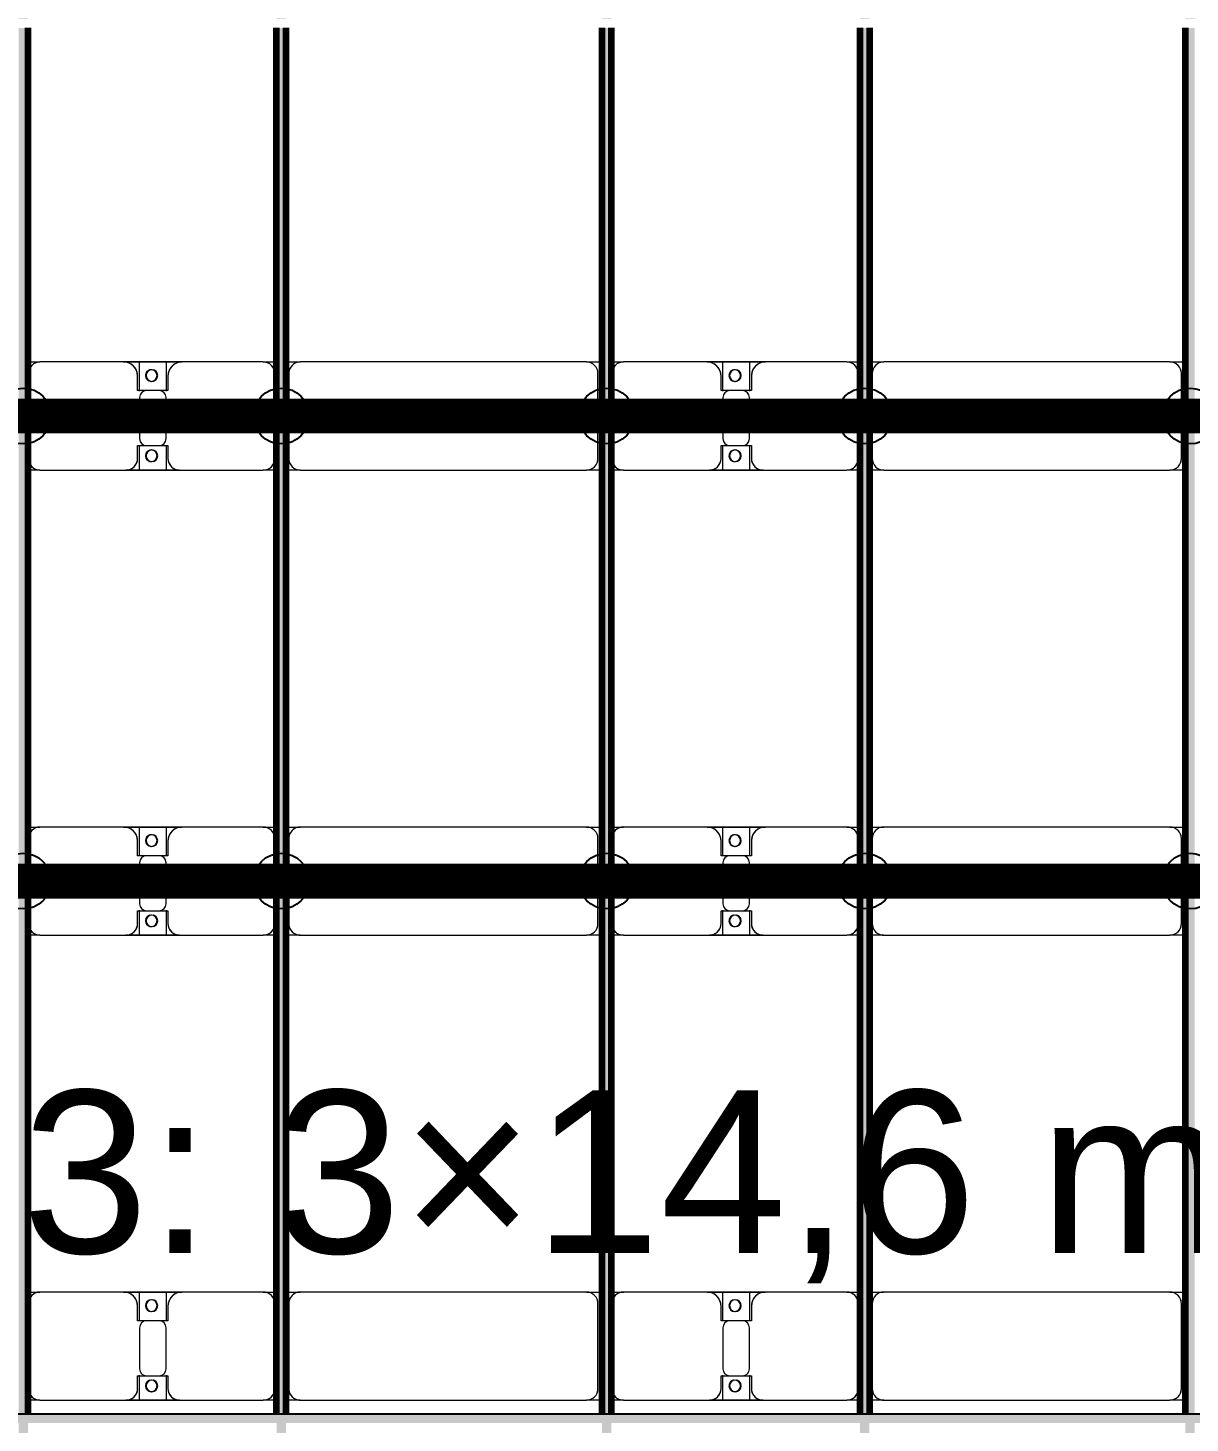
# Model space of a CAD drawing. Header units: millimetres. Extents: x -268744 to 115753, y -96240 to -10461.
# Drawn here: x -203114 to -198114, y -28647 to -22647 of the extents above; entities that cross this region are included whole.
import ezdxf

# ---------------------------------------------------------------- set-up
doc = ezdxf.new("R2010")
doc.units = ezdxf.units.MM
doc.layers.add('A-GENM', color=13, linetype='Continuous', lineweight=9)
doc.layers.add('S-BEAM', color=12, linetype='Continuous', lineweight=9)
doc.layers.add('GC-GHI CHU', color=2, linetype='Continuous')
doc.layers.add('GC-HOP 40x60 GIA CUONG', color=1, linetype='Continuous')
doc.styles.add('GC_VN', font='arial.ttf')

# ---------------------------------------------------------------- blocks, each defined once
blk = doc.blocks.new('Dai phao do pin - DẢI PHAO ĐỠ PIN-V17-KHUNG KẾT CẤU BÈ PIN 1')
at = {"layer": 'A-GENM', "color": 7}
for p, q in [((50917.6, 241.6), (50969.7, 241.6)), ((50917.6, 241.6), (50969.7, 241.6)), ((51329.7, 241.6), (50969.7, 241.6)), ((51329.7, 241.6), (51512.2, 241.6)), ((51512.2, 241.6), (51329.7, 241.6)), ((51397.8, 241.6), (51580.3, 241.6)), ((51397.8, 116.2), (51397.8, 241.6)), ((51580.3, 241.6), (51397.8, 241.6)), ((51512.2, 241.6), (51512.2, 116.2)), ((51930.3, 241.6), (51580.3, 241.6)), ((51930.3, 241.6), (51987.6, 241.6)), ((51930.3, 241.6), (51987.6, 241.6)), ((52027.6, 241.6), (52089.7, 241.6)), ((52027.6, 241.6), (52089.7, 241.6)), ((53320.3, 241.6), (52089.7, 241.6)), ((53320.3, 241.6), (53387.6, 241.6)), ((53320.3, 241.6), (53387.6, 241.6)), ((53427.6, 241.6), (53479.7, 241.6)), ((53427.6, 241.6), (53479.7, 241.6)), ((53839.7, 241.6), (53479.7, 241.6)), ((53839.7, 241.6), (54022.2, 241.6)), ((54022.2, 241.6), (53839.7, 241.6)), ((53907.8, 241.6), (54090.3, 241.6)), ((53907.8, 116.2), (53907.8, 241.6)), ((54090.3, 241.6), (53910.8, 241.6)), ((54022.2, 241.6), (54022.2, 116.2)), ((54440.3, 241.6), (54090.3, 241.6)), ((54440.3, 241.6), (54497.6, 241.6)), ((54440.3, 241.6), (54497.6, 241.6)), ((54537.6, 241.6), (54599.7, 241.6)), ((54537.6, 241.6), (54599.7, 241.6)), ((55830.3, 241.6), (54599.7, 241.6)), ((55830.3, 241.6), (55897.6, 241.6)), ((55830.3, 241.6), (55897.6, 241.6)), ((50919.7, 191.6), (50919.7, -173.4)), ((51389.7, 118.2), (51389.7, 181.6)), ((51520.3, 181.6), (51520.3, 118.2)), ((51980.3, -173.4), (51980.3, 191.6)), ((52039.7, 191.6), (52039.7, -173.4)), ((53370.3, -173.4), (53370.3, 191.6)), ((53429.7, 191.6), (53429.7, -173.4)), ((53899.7, 118.2), (53899.7, 181.6)), ((54030.3, 181.6), (54030.3, 118.2)), ((54490.3, -173.4), (54490.3, 191.6)), ((54549.7, 191.6), (54549.7, -173.4)), ((55880.3, -173.4), (55880.3, 191.6)), ((51482.2, 118.2), (51389.7, 118.2)), ((51397.8, 88.2), (51397.8, -88.2)), ((51520.3, 118.2), (51427.8, 118.2)), ((51512.2, -88.2), (51512.2, 88.2)), ((53992.2, 118.2), (53899.7, 118.2)), ((53907.8, 88.2), (53907.8, -88.2)), ((54030.3, 118.2), (53937.8, 118.2)), ((54022.2, -88.2), (54022.2, 88.2)), ((51389.7, -173.4), (51389.7, -118.2)), ((51389.7, -118.2), (51482.2, -118.2)), ((51397.8, -223.4), (51397.8, -116.2)), ((51427.8, -118.2), (51520.3, -118.2)), ((51512.2, -116.2), (51512.2, -223.4)), ((51520.3, -118.2), (51520.3, -173.4)), ((53899.7, -173.4), (53899.7, -118.2)), ((53899.7, -118.2), (53992.2, -118.2)), ((53907.8, -223.4), (53907.8, -116.2)), ((53937.8, -118.2), (54030.3, -118.2)), ((54022.2, -116.2), (54022.2, -223.4)), ((54030.3, -118.2), (54030.3, -173.4)), ((50969.7, -223.4), (50917.6, -223.4)), ((50969.7, -223.4), (50917.6, -223.4)), ((50969.7, -223.4), (51339.7, -223.4)), ((51512.2, -223.4), (51339.7, -223.4)), ((51339.7, -223.4), (51512.2, -223.4)), ((51570.3, -223.4), (51397.8, -223.4)), ((51397.8, -223.4), (51570.3, -223.4)), ((51570.3, -223.4), (51930.3, -223.4)), ((51987.6, -223.4), (51930.3, -223.4)), ((51987.6, -223.4), (51930.3, -223.4)), ((52089.7, -223.4), (52027.6, -223.4)), ((52089.7, -223.4), (52027.6, -223.4)), ((52089.7, -223.4), (53320.3, -223.4)), ((53387.6, -223.4), (53320.3, -223.4)), ((53387.6, -223.4), (53320.3, -223.4)), ((53479.7, -223.4), (53427.6, -223.4)), ((53479.7, -223.4), (53427.6, -223.4)), ((53479.7, -223.4), (53849.7, -223.4)), ((54022.2, -223.4), (53849.7, -223.4)), ((53849.7, -223.4), (54022.2, -223.4)), ((54080.3, -223.4), (53907.8, -223.4)), ((53910.8, -223.4), (54080.3, -223.4)), ((54080.3, -223.4), (54440.3, -223.4)), ((54497.6, -223.4), (54440.3, -223.4)), ((54497.6, -223.4), (54440.3, -223.4)), ((54599.7, -223.4), (54537.6, -223.4)), ((54599.7, -223.4), (54537.6, -223.4)), ((54599.7, -223.4), (55830.3, -223.4)), ((55897.6, -223.4), (55830.3, -223.4)), ((55897.6, -223.4), (55830.3, -223.4))]:
    blk.add_line(p, q, dxfattribs=at)
for centre, radius, start, end in [((50969.7, 191.6), 50, 90, 180), ((51329.7, 181.6), 60, 0, 90), ((51580.3, 181.6), 60, 90, 180), ((51930.3, 191.6), 50, 0, 90), ((52089.7, 191.6), 50, 90, 180), ((53320.3, 191.6), 50, 360, 90), ((53320.3, 191.6), 50, 60, 90), ((53479.7, 191.6), 50, 90, 180), ((53839.7, 181.6), 60, 0, 90), ((54090.3, 181.6), 60, 90, 180), ((54440.3, 191.6), 50, 0, 90), ((54599.7, 191.6), 50, 90, 180), ((55830.3, 191.6), 50, 360, 90), ((55830.3, 191.6), 50, 60, 90), ((50969.7, 191.6), 50, 105, 180), ((51329.7, 181.6), 60, 0, 60), ((51448.6, 183.2), 25, 360, 180), ((51448.6, 183.2), 25, 180, 0), ((51448.6, 183.2), 25, 360, 165), ((51451.4, 183.2), 25, 0, 180), ((51451.4, 183.2), 25, 90, 180), ((51451.4, 183.2), 25, 180, 0), ((51451.4, 183.2), 25, 180, 300), ((51448.6, 183.2), 25, 210, 360), ((51451.4, 183.2), 25, 15, 75), ((51580.3, 181.6), 60, 120, 180), ((51930.3, 191.6), 50, 0, 75), ((52089.7, 191.6), 50, 150, 180), ((52089.7, 191.6), 50, 105, 135), ((53320.3, 191.6), 50, 15, 30), ((53479.7, 191.6), 50, 105, 180), ((53839.7, 181.6), 60, 0, 60), ((53958.6, 183.2), 25, 360, 180), ((53958.6, 183.2), 25, 180, 360), ((53958.6, 183.2), 25, 360, 165), ((53961.4, 183.2), 25, 0, 180), ((53961.4, 183.2), 25, 90, 180), ((53961.4, 183.2), 25, 180, 0), ((53961.4, 183.2), 25, 180, 300), ((53958.6, 183.2), 25, 210, 360), ((53961.4, 183.2), 25, 15, 75), ((54090.3, 181.6), 60, 120, 180), ((54440.3, 191.6), 50, 0, 75), ((54599.7, 191.6), 50, 150, 180), ((54599.7, 191.6), 50, 105, 135), ((55830.3, 191.6), 50, 15, 30), ((51451.4, 183.2), 25, 330, 345), ((53961.4, 183.2), 25, 330, 345), ((51427.8, 88.2), 30, 90, 180), ((51482.2, 88.2), 30, 0, 90), ((53937.8, 88.2), 30, 90, 180), ((53992.2, 88.2), 30, 0, 90), ((51427.8, -88.2), 30, 180, 270), ((51482.2, -88.2), 30, 270, 0), ((53937.8, -88.2), 30, 180, 270), ((53992.2, -88.2), 30, 270, 0), ((50969.7, -173.4), 50, 180, 270), ((50969.7, -173.4), 50, 180, 255), ((51339.7, -173.4), 50, 270, 360), ((51339.7, -173.4), 50, 285, 0), ((51448.6, -161.8), 25, 360, 180), ((51448.6, -161.8), 25, 180, 0), ((51448.6, -161.8), 25, 105, 165), ((51448.6, -161.8), 25, 195, 360), ((51451.4, -161.8), 25, 0, 180), ((51451.4, -161.8), 25, 105, 180), ((51451.4, -161.8), 25, 180, 0), ((51451.4, -161.8), 25, 180, 270), ((51448.6, -161.8), 25, 360, 75), ((51451.4, -161.8), 25, 15, 75), ((51451.4, -161.8), 25, 285, 345), ((51570.3, -173.4), 50, 180, 270), ((51570.3, -173.4), 50, 180, 255), ((51930.3, -173.4), 50, 270, 0), ((51930.3, -173.4), 50, 285, 0), ((52089.7, -173.4), 50, 180, 270), ((52089.7, -173.4), 50, 180, 210), ((53320.3, -173.4), 50, 270, 0), ((53320.3, -173.4), 50, 330, 0), ((53479.7, -173.4), 50, 180, 270), ((53479.7, -173.4), 50, 180, 255), ((53849.7, -173.4), 50, 270, 360), ((53849.7, -173.4), 50, 285, 360), ((53958.6, -161.8), 25, 360, 180), ((53958.6, -161.8), 25, 180, 360), ((53958.6, -161.8), 25, 105, 165), ((53958.6, -161.8), 25, 195, 360), ((53961.4, -161.8), 25, 0, 180), ((53961.4, -161.8), 25, 105, 180), ((53961.4, -161.8), 25, 180, 0), ((53961.4, -161.8), 25, 180, 270), ((53958.6, -161.8), 25, 360, 75), ((53961.4, -161.8), 25, 15, 75), ((53961.4, -161.8), 25, 285, 345), ((54080.3, -173.4), 50, 180, 270), ((54080.3, -173.4), 50, 180, 255), ((54440.3, -173.4), 50, 270, 360), ((54440.3, -173.4), 50, 285, 360), ((54599.7, -173.4), 50, 180, 270), ((54599.7, -173.4), 50, 180, 210), ((55830.3, -173.4), 50, 270, 0), ((55830.3, -173.4), 50, 330, 0), ((52089.7, -173.4), 50, 240, 270), ((53320.3, -173.4), 50, 285, 300), ((54599.7, -173.4), 50, 240, 270), ((55830.3, -173.4), 50, 285, 300)]:
    blk.add_arc(centre, radius, start, end, dxfattribs=at)
blk = doc.blocks.new('Dai phao do pin - DẢI PHAO ĐỠ PIN-V22-KHUNG KẾT CẤU BÈ PIN 1')
at = {"layer": 'A-GENM', "color": 7}
for p, q in [((50917.6, 241.6), (50969.7, 241.6)), ((50917.6, 241.6), (50969.7, 241.6)), ((51329.7, 241.6), (50969.7, 241.6)), ((51329.7, 241.6), (51512.2, 241.6)), ((51512.2, 241.6), (51329.7, 241.6)), ((51397.8, 241.6), (51580.3, 241.6)), ((51397.8, 116.2), (51397.8, 241.6)), ((51580.3, 241.6), (51397.8, 241.6)), ((51512.2, 241.6), (51512.2, 116.2)), ((51930.3, 241.6), (51580.3, 241.6)), ((51930.3, 241.6), (51987.6, 241.6)), ((51930.3, 241.6), (51987.6, 241.6)), ((52027.6, 241.6), (52089.7, 241.6)), ((52027.6, 241.6), (52089.7, 241.6)), ((53320.3, 241.6), (52089.7, 241.6)), ((53320.3, 241.6), (53387.6, 241.6)), ((53320.3, 241.6), (53387.6, 241.6)), ((53427.6, 241.6), (53479.7, 241.6)), ((53427.6, 241.6), (53479.7, 241.6)), ((53839.7, 241.6), (53479.7, 241.6)), ((53839.7, 241.6), (54022.2, 241.6)), ((54022.2, 241.6), (53839.7, 241.6)), ((53907.8, 241.6), (54090.3, 241.6)), ((53907.8, 116.2), (53907.8, 241.6)), ((54090.3, 241.6), (53910.8, 241.6)), ((54022.2, 241.6), (54022.2, 116.2)), ((54440.3, 241.6), (54090.3, 241.6)), ((54440.3, 241.6), (54497.6, 241.6)), ((54440.3, 241.6), (54497.6, 241.6)), ((54537.6, 241.6), (54599.7, 241.6)), ((54537.6, 241.6), (54599.7, 241.6)), ((55830.3, 241.6), (54599.7, 241.6)), ((55830.3, 241.6), (55897.6, 241.6)), ((55830.3, 241.6), (55897.6, 241.6)), ((50919.7, 191.6), (50919.7, -173.4)), ((51389.7, 118.2), (51389.7, 181.6)), ((51520.3, 181.6), (51520.3, 118.2)), ((51980.3, -173.4), (51980.3, 191.6)), ((52039.7, 191.6), (52039.7, -173.4)), ((53370.3, -173.4), (53370.3, 191.6)), ((53429.7, 191.6), (53429.7, -173.4)), ((53899.7, 118.2), (53899.7, 181.6)), ((54030.3, 181.6), (54030.3, 118.2)), ((54490.3, -173.4), (54490.3, 191.6)), ((54549.7, 191.6), (54549.7, -173.4)), ((55880.3, -173.4), (55880.3, 191.6)), ((51482.2, 118.2), (51389.7, 118.2)), ((51397.8, 88.2), (51397.8, -88.2)), ((51520.3, 118.2), (51427.8, 118.2)), ((51512.2, -88.2), (51512.2, 88.2)), ((53992.2, 118.2), (53899.7, 118.2)), ((53907.8, 88.2), (53907.8, -88.2)), ((54030.3, 118.2), (53937.8, 118.2)), ((54022.2, -88.2), (54022.2, 88.2)), ((51389.7, -173.4), (51389.7, -118.2)), ((51389.7, -118.2), (51482.2, -118.2)), ((51397.8, -223.4), (51397.8, -116.2)), ((51427.8, -118.2), (51520.3, -118.2)), ((51512.2, -116.2), (51512.2, -223.4)), ((51520.3, -118.2), (51520.3, -173.4)), ((53899.7, -173.4), (53899.7, -118.2)), ((53899.7, -118.2), (53992.2, -118.2)), ((53907.8, -223.4), (53907.8, -116.2)), ((53937.8, -118.2), (54030.3, -118.2)), ((54022.2, -116.2), (54022.2, -223.4)), ((54030.3, -118.2), (54030.3, -173.4)), ((50969.7, -223.4), (50917.6, -223.4)), ((50969.7, -223.4), (50917.6, -223.4)), ((50969.7, -223.4), (51339.7, -223.4)), ((51512.2, -223.4), (51339.7, -223.4)), ((51339.7, -223.4), (51512.2, -223.4)), ((51570.3, -223.4), (51397.8, -223.4)), ((51397.8, -223.4), (51570.3, -223.4)), ((51570.3, -223.4), (51930.3, -223.4)), ((51987.6, -223.4), (51930.3, -223.4)), ((51987.6, -223.4), (51930.3, -223.4)), ((52089.7, -223.4), (52027.6, -223.4)), ((52089.7, -223.4), (52027.6, -223.4)), ((52089.7, -223.4), (53320.3, -223.4)), ((53387.6, -223.4), (53320.3, -223.4)), ((53387.6, -223.4), (53320.3, -223.4)), ((53479.7, -223.4), (53427.6, -223.4)), ((53479.7, -223.4), (53427.6, -223.4)), ((53479.7, -223.4), (53849.7, -223.4)), ((54022.2, -223.4), (53849.7, -223.4)), ((53849.7, -223.4), (54022.2, -223.4)), ((54080.3, -223.4), (53907.8, -223.4)), ((53910.8, -223.4), (54080.3, -223.4)), ((54080.3, -223.4), (54440.3, -223.4)), ((54497.6, -223.4), (54440.3, -223.4)), ((54497.6, -223.4), (54440.3, -223.4)), ((54599.7, -223.4), (54537.6, -223.4)), ((54599.7, -223.4), (54537.6, -223.4)), ((54599.7, -223.4), (55830.3, -223.4)), ((55897.6, -223.4), (55830.3, -223.4)), ((55897.6, -223.4), (55830.3, -223.4))]:
    blk.add_line(p, q, dxfattribs=at)
for centre, radius, start, end in [((50969.7, 191.6), 50, 90, 180), ((51329.7, 181.6), 60, 0, 90), ((51580.3, 181.6), 60, 90, 180), ((51930.3, 191.6), 50, 0, 90), ((52089.7, 191.6), 50, 90, 180), ((53320.3, 191.6), 50, 360, 90), ((53320.3, 191.6), 50, 60, 90), ((53479.7, 191.6), 50, 90, 180), ((53839.7, 181.6), 60, 0, 90), ((54090.3, 181.6), 60, 90, 180), ((54440.3, 191.6), 50, 0, 90), ((54599.7, 191.6), 50, 90, 180), ((55830.3, 191.6), 50, 360, 90), ((55830.3, 191.6), 50, 60, 90), ((50969.7, 191.6), 50, 105, 180), ((51329.7, 181.6), 60, 0, 60), ((51448.6, 183.2), 25, 360, 180), ((51448.6, 183.2), 25, 180, 0), ((51448.6, 183.2), 25, 360, 165), ((51451.4, 183.2), 25, 0, 180), ((51451.4, 183.2), 25, 90, 180), ((51451.4, 183.2), 25, 180, 0), ((51451.4, 183.2), 25, 180, 300), ((51448.6, 183.2), 25, 210, 360), ((51451.4, 183.2), 25, 15, 75), ((51580.3, 181.6), 60, 120, 180), ((51930.3, 191.6), 50, 0, 75), ((52089.7, 191.6), 50, 150, 180), ((52089.7, 191.6), 50, 105, 135), ((53320.3, 191.6), 50, 15, 30), ((53479.7, 191.6), 50, 105, 180), ((53839.7, 181.6), 60, 0, 60), ((53958.6, 183.2), 25, 360, 180), ((53958.6, 183.2), 25, 180, 360), ((53958.6, 183.2), 25, 360, 165), ((53961.4, 183.2), 25, 0, 180), ((53961.4, 183.2), 25, 90, 180), ((53961.4, 183.2), 25, 180, 0), ((53961.4, 183.2), 25, 180, 300), ((53958.6, 183.2), 25, 210, 360), ((53961.4, 183.2), 25, 15, 75), ((54090.3, 181.6), 60, 120, 180), ((54440.3, 191.6), 50, 0, 75), ((54599.7, 191.6), 50, 150, 180), ((54599.7, 191.6), 50, 105, 135), ((55830.3, 191.6), 50, 15, 30), ((51451.4, 183.2), 25, 330, 345), ((53961.4, 183.2), 25, 330, 345), ((51427.8, 88.2), 30, 90, 180), ((51482.2, 88.2), 30, 0, 90), ((53937.8, 88.2), 30, 90, 180), ((53992.2, 88.2), 30, 0, 90), ((51427.8, -88.2), 30, 180, 270), ((51482.2, -88.2), 30, 270, 0), ((53937.8, -88.2), 30, 180, 270), ((53992.2, -88.2), 30, 270, 0), ((50969.7, -173.4), 50, 180, 270), ((50969.7, -173.4), 50, 180, 255), ((51339.7, -173.4), 50, 270, 360), ((51339.7, -173.4), 50, 285, 0), ((51448.6, -161.8), 25, 360, 180), ((51448.6, -161.8), 25, 180, 0), ((51448.6, -161.8), 25, 105, 165), ((51448.6, -161.8), 25, 195, 360), ((51451.4, -161.8), 25, 0, 180), ((51451.4, -161.8), 25, 105, 180), ((51451.4, -161.8), 25, 180, 0), ((51451.4, -161.8), 25, 180, 270), ((51448.6, -161.8), 25, 360, 75), ((51451.4, -161.8), 25, 15, 75), ((51451.4, -161.8), 25, 285, 345), ((51570.3, -173.4), 50, 180, 270), ((51570.3, -173.4), 50, 180, 255), ((51930.3, -173.4), 50, 270, 0), ((51930.3, -173.4), 50, 285, 0), ((52089.7, -173.4), 50, 180, 270), ((52089.7, -173.4), 50, 180, 210), ((53320.3, -173.4), 50, 270, 0), ((53320.3, -173.4), 50, 330, 0), ((53479.7, -173.4), 50, 180, 270), ((53479.7, -173.4), 50, 180, 255), ((53849.7, -173.4), 50, 270, 360), ((53849.7, -173.4), 50, 285, 360), ((53958.6, -161.8), 25, 360, 180), ((53958.6, -161.8), 25, 180, 360), ((53958.6, -161.8), 25, 105, 165), ((53958.6, -161.8), 25, 195, 360), ((53961.4, -161.8), 25, 0, 180), ((53961.4, -161.8), 25, 105, 180), ((53961.4, -161.8), 25, 180, 0), ((53961.4, -161.8), 25, 180, 270), ((53958.6, -161.8), 25, 360, 75), ((53961.4, -161.8), 25, 15, 75), ((53961.4, -161.8), 25, 285, 345), ((54080.3, -173.4), 50, 180, 270), ((54080.3, -173.4), 50, 180, 255), ((54440.3, -173.4), 50, 270, 360), ((54440.3, -173.4), 50, 285, 360), ((54599.7, -173.4), 50, 180, 270), ((54599.7, -173.4), 50, 180, 210), ((55830.3, -173.4), 50, 270, 0), ((55830.3, -173.4), 50, 330, 0), ((52089.7, -173.4), 50, 240, 270), ((53320.3, -173.4), 50, 285, 300), ((54599.7, -173.4), 50, 240, 270), ((55830.3, -173.4), 50, 285, 300)]:
    blk.add_arc(centre, radius, start, end, dxfattribs=at)
blk = doc.blocks.new('Dai phao do pin - DẢI PHAO ĐỠ PIN-V23-KHUNG KẾT CẤU BÈ PIN 1')
at = {"layer": 'A-GENM', "color": 7}
for p, q in [((50917.6, 241.6), (50969.7, 241.6)), ((50917.6, 241.6), (50969.7, 241.6)), ((51329.7, 241.6), (50969.7, 241.6)), ((51329.7, 241.6), (51512.2, 241.6)), ((51512.2, 241.6), (51329.7, 241.6)), ((51397.8, 241.6), (51580.3, 241.6)), ((51397.8, 116.2), (51397.8, 241.6)), ((51580.3, 241.6), (51397.8, 241.6)), ((51512.2, 241.6), (51512.2, 116.2)), ((51930.3, 241.6), (51580.3, 241.6)), ((51930.3, 241.6), (51987.6, 241.6)), ((51930.3, 241.6), (51987.6, 241.6)), ((52027.6, 241.6), (52089.7, 241.6)), ((52027.6, 241.6), (52089.7, 241.6)), ((53320.3, 241.6), (52089.7, 241.6)), ((53320.3, 241.6), (53387.6, 241.6)), ((53320.3, 241.6), (53387.6, 241.6)), ((53427.6, 241.6), (53479.7, 241.6)), ((53427.6, 241.6), (53479.7, 241.6)), ((53839.7, 241.6), (53479.7, 241.6)), ((53839.7, 241.6), (54022.2, 241.6)), ((54022.2, 241.6), (53839.7, 241.6)), ((53907.8, 241.6), (54090.3, 241.6)), ((53907.8, 116.2), (53907.8, 241.6)), ((54090.3, 241.6), (53910.8, 241.6)), ((54022.2, 241.6), (54022.2, 116.2)), ((54440.3, 241.6), (54090.3, 241.6)), ((54440.3, 241.6), (54497.6, 241.6)), ((54440.3, 241.6), (54497.6, 241.6)), ((54537.6, 241.6), (54599.7, 241.6)), ((54537.6, 241.6), (54599.7, 241.6)), ((55830.3, 241.6), (54599.7, 241.6)), ((55830.3, 241.6), (55897.6, 241.6)), ((55830.3, 241.6), (55897.6, 241.6)), ((50919.7, 191.6), (50919.7, -173.4)), ((51389.7, 118.2), (51389.7, 181.6)), ((51520.3, 181.6), (51520.3, 118.2)), ((51980.3, -173.4), (51980.3, 191.6)), ((52039.7, 191.6), (52039.7, -173.4)), ((53370.3, -173.4), (53370.3, 191.6)), ((53429.7, 191.6), (53429.7, -173.4)), ((53899.7, 118.2), (53899.7, 181.6)), ((54030.3, 181.6), (54030.3, 118.2)), ((54490.3, -173.4), (54490.3, 191.6)), ((54549.7, 191.6), (54549.7, -173.4)), ((55880.3, -173.4), (55880.3, 191.6)), ((51482.2, 118.2), (51389.7, 118.2)), ((51397.8, 88.2), (51397.8, -88.2)), ((51520.3, 118.2), (51427.8, 118.2)), ((51512.2, -88.2), (51512.2, 88.2)), ((53992.2, 118.2), (53899.7, 118.2)), ((53907.8, 88.2), (53907.8, -88.2)), ((54030.3, 118.2), (53937.8, 118.2)), ((54022.2, -88.2), (54022.2, 88.2)), ((51389.7, -173.4), (51389.7, -118.2)), ((51389.7, -118.2), (51482.2, -118.2)), ((51397.8, -223.4), (51397.8, -116.2)), ((51427.8, -118.2), (51520.3, -118.2)), ((51512.2, -116.2), (51512.2, -223.4)), ((51520.3, -118.2), (51520.3, -173.4)), ((53899.7, -173.4), (53899.7, -118.2)), ((53899.7, -118.2), (53992.2, -118.2)), ((53907.8, -223.4), (53907.8, -116.2)), ((53937.8, -118.2), (54030.3, -118.2)), ((54022.2, -116.2), (54022.2, -223.4)), ((54030.3, -118.2), (54030.3, -173.4)), ((50969.7, -223.4), (50917.6, -223.4)), ((50969.7, -223.4), (50917.6, -223.4)), ((50969.7, -223.4), (51339.7, -223.4)), ((51512.2, -223.4), (51339.7, -223.4)), ((51339.7, -223.4), (51512.2, -223.4)), ((51570.3, -223.4), (51397.8, -223.4)), ((51397.8, -223.4), (51570.3, -223.4)), ((51570.3, -223.4), (51930.3, -223.4)), ((51987.6, -223.4), (51930.3, -223.4)), ((51987.6, -223.4), (51930.3, -223.4)), ((52089.7, -223.4), (52027.6, -223.4)), ((52089.7, -223.4), (52027.6, -223.4)), ((52089.7, -223.4), (53320.3, -223.4)), ((53387.6, -223.4), (53320.3, -223.4)), ((53387.6, -223.4), (53320.3, -223.4)), ((53479.7, -223.4), (53427.6, -223.4)), ((53479.7, -223.4), (53427.6, -223.4)), ((53479.7, -223.4), (53849.7, -223.4)), ((54022.2, -223.4), (53849.7, -223.4)), ((53849.7, -223.4), (54022.2, -223.4)), ((54080.3, -223.4), (53907.8, -223.4)), ((53910.8, -223.4), (54080.3, -223.4)), ((54080.3, -223.4), (54440.3, -223.4)), ((54497.6, -223.4), (54440.3, -223.4)), ((54497.6, -223.4), (54440.3, -223.4)), ((54599.7, -223.4), (54537.6, -223.4)), ((54599.7, -223.4), (54537.6, -223.4)), ((54599.7, -223.4), (55830.3, -223.4)), ((55897.6, -223.4), (55830.3, -223.4)), ((55897.6, -223.4), (55830.3, -223.4))]:
    blk.add_line(p, q, dxfattribs=at)
for centre, radius, start, end in [((50969.7, 191.6), 50, 90, 180), ((51329.7, 181.6), 60, 0, 90), ((51580.3, 181.6), 60, 90, 180), ((51930.3, 191.6), 50, 0, 90), ((52089.7, 191.6), 50, 90, 180), ((53320.3, 191.6), 50, 360, 90), ((53320.3, 191.6), 50, 60, 90), ((53479.7, 191.6), 50, 90, 180), ((53839.7, 181.6), 60, 0, 90), ((54090.3, 181.6), 60, 90, 180), ((54440.3, 191.6), 50, 0, 90), ((54599.7, 191.6), 50, 90, 180), ((55830.3, 191.6), 50, 360, 90), ((55830.3, 191.6), 50, 60, 90), ((50969.7, 191.6), 50, 105, 180), ((51329.7, 181.6), 60, 0, 60), ((51448.6, 183.2), 25, 360, 180), ((51448.6, 183.2), 25, 180, 0), ((51448.6, 183.2), 25, 360, 165), ((51451.4, 183.2), 25, 0, 180), ((51451.4, 183.2), 25, 90, 180), ((51451.4, 183.2), 25, 180, 0), ((51451.4, 183.2), 25, 180, 300), ((51448.6, 183.2), 25, 210, 360), ((51451.4, 183.2), 25, 15, 75), ((51580.3, 181.6), 60, 120, 180), ((51930.3, 191.6), 50, 0, 75), ((52089.7, 191.6), 50, 150, 180), ((52089.7, 191.6), 50, 105, 135), ((53320.3, 191.6), 50, 15, 30), ((53479.7, 191.6), 50, 105, 180), ((53839.7, 181.6), 60, 0, 60), ((53958.6, 183.2), 25, 360, 180), ((53958.6, 183.2), 25, 180, 360), ((53958.6, 183.2), 25, 360, 165), ((53961.4, 183.2), 25, 0, 180), ((53961.4, 183.2), 25, 90, 180), ((53961.4, 183.2), 25, 180, 0), ((53961.4, 183.2), 25, 180, 300), ((53958.6, 183.2), 25, 210, 360), ((53961.4, 183.2), 25, 15, 75), ((54090.3, 181.6), 60, 120, 180), ((54440.3, 191.6), 50, 0, 75), ((54599.7, 191.6), 50, 150, 180), ((54599.7, 191.6), 50, 105, 135), ((55830.3, 191.6), 50, 15, 30), ((51451.4, 183.2), 25, 330, 345), ((53961.4, 183.2), 25, 330, 345), ((51427.8, 88.2), 30, 90, 180), ((51482.2, 88.2), 30, 0, 90), ((53937.8, 88.2), 30, 90, 180), ((53992.2, 88.2), 30, 0, 90), ((51427.8, -88.2), 30, 180, 270), ((51482.2, -88.2), 30, 270, 0), ((53937.8, -88.2), 30, 180, 270), ((53992.2, -88.2), 30, 270, 0), ((50969.7, -173.4), 50, 180, 270), ((50969.7, -173.4), 50, 180, 255), ((51339.7, -173.4), 50, 270, 360), ((51339.7, -173.4), 50, 285, 0), ((51448.6, -161.8), 25, 360, 180), ((51448.6, -161.8), 25, 180, 0), ((51448.6, -161.8), 25, 105, 165), ((51448.6, -161.8), 25, 195, 360), ((51451.4, -161.8), 25, 0, 180), ((51451.4, -161.8), 25, 105, 180), ((51451.4, -161.8), 25, 180, 0), ((51451.4, -161.8), 25, 180, 270), ((51448.6, -161.8), 25, 360, 75), ((51451.4, -161.8), 25, 15, 75), ((51451.4, -161.8), 25, 285, 345), ((51570.3, -173.4), 50, 180, 270), ((51570.3, -173.4), 50, 180, 255), ((51930.3, -173.4), 50, 270, 0), ((51930.3, -173.4), 50, 285, 0), ((52089.7, -173.4), 50, 180, 270), ((52089.7, -173.4), 50, 180, 210), ((53320.3, -173.4), 50, 270, 0), ((53320.3, -173.4), 50, 330, 0), ((53479.7, -173.4), 50, 180, 270), ((53479.7, -173.4), 50, 180, 255), ((53849.7, -173.4), 50, 270, 360), ((53849.7, -173.4), 50, 285, 360), ((53958.6, -161.8), 25, 360, 180), ((53958.6, -161.8), 25, 180, 360), ((53958.6, -161.8), 25, 105, 165), ((53958.6, -161.8), 25, 195, 360), ((53961.4, -161.8), 25, 0, 180), ((53961.4, -161.8), 25, 105, 180), ((53961.4, -161.8), 25, 180, 0), ((53961.4, -161.8), 25, 180, 270), ((53958.6, -161.8), 25, 360, 75), ((53961.4, -161.8), 25, 15, 75), ((53961.4, -161.8), 25, 285, 345), ((54080.3, -173.4), 50, 180, 270), ((54080.3, -173.4), 50, 180, 255), ((54440.3, -173.4), 50, 270, 360), ((54440.3, -173.4), 50, 285, 360), ((54599.7, -173.4), 50, 180, 270), ((54599.7, -173.4), 50, 180, 210), ((55830.3, -173.4), 50, 270, 0), ((55830.3, -173.4), 50, 330, 0), ((52089.7, -173.4), 50, 240, 270), ((53320.3, -173.4), 50, 285, 300), ((54599.7, -173.4), 50, 240, 270), ((55830.3, -173.4), 50, 285, 300)]:
    blk.add_arc(centre, radius, start, end, dxfattribs=at)
blk = doc.blocks.new('Dầm C52 - Hộp 40x60-V24-KHUNG KẾT CẤU BÈ PIN 1')
at = {"layer": 'S-BEAM', "lineweight": 25}
blk.add_hatch(color=4, dxfattribs=at).paths.add_polyline_path([(-145811, -20), (145811, -20), (145811, 20), (-145811, 20)])
at = {"layer": 'S-BEAM', "color": 4, "lineweight": 25}
blk.add_line((-145811, 20), (145811, 20), dxfattribs=at)
blk = doc.blocks.new('Dầm C52 - Dầm C52-V20-KHUNG KẾT CẤU BÈ PIN 1')
at = {"layer": 'S-BEAM', "lineweight": 140}
h = blk.add_hatch(color=1, dxfattribs=at)
h.paths.add_polyline_path([(-25480.9, 20), (-25480.9, -20), (-25440.9, -20), (-25440.9, 20)])
h.paths.add_polyline_path([(-25400.9, 1.6), (-25400.9, -20), (-19440.9, -20), (-19443, 20), (-25400.9, 20)])
h.paths.add_polyline_path([(-19400.9, -20), (-13440.9, -20), (-13440.9, 20), (-19400.9, 20), (-19400.9, 1.6)])
h.paths.add_polyline_path([(-13400.9, 1.6), (-13400.9, -20), (-7440.9, -20), (-7440.9, 20), (-13400.9, 20)])
h.paths.add_polyline_path([(-7400.9, 20), (-7400.9, -20), (-1440.9, -20), (-1440.9, 20), (-6515.3, 20)])
h.paths.add_polyline_path([(-1400.9, 1.6), (-1400.9, -20), (4559.1, -20), (4559.1, 20), (-1400.9, 20)])
h.paths.add_polyline_path([(4599.1, 1.6), (4599.1, -20), (10559.1, -20), (10559.1, 20), (4599.1, 20)])
h.paths.add_polyline_path([(10599.1, 20), (10599.1, -20), (16559.1, -20), (16559.1, 20), (11029.4, 20)])
h.paths.add_polyline_path([(16599.1, 20), (16599.1, -20), (22559.1, -20), (22559.1, 20), (17493.2, 20)])
h.paths.add_polyline_path([(22599.1, 1.6), (22599.1, -20), (25259.1, -20), (25259.1, 20), (22599.1, 20)])
h.paths.add_polyline_path([(25299.1, -20), (25441.8, -20), (25441.8, 20), (25299.1, 20), (25299.1, 1.6)])
at = {"layer": 'S-BEAM', "color": 1, "lineweight": 140}
blk.add_line((22559.1, -20), (16599.1, -20), dxfattribs=at)
blk = doc.blocks.new('Dầm C52 - Dầm C52-V1-KHUNG KẾT CẤU BÈ PIN 1')
at = {"layer": 'S-BEAM', "lineweight": 140}
h = blk.add_hatch(color=1, dxfattribs=at)
h.paths.add_polyline_path([(-25480.9, 20), (-25480.9, -20), (-25440.9, -20), (-25445.2, 20)])
h.paths.add_polyline_path([(-25400.9, -20), (-19440.9, -20), (-19443, 20), (-25400.9, 20)])
h.paths.add_polyline_path([(-19400.9, 20), (-19400.9, -20), (-13440.9, -20), (-13440.9, 20), (-18981.3, 20)])
h.paths.add_polyline_path([(-13400.9, -20), (-7440.9, -20), (-7440.9, 20), (-13400.9, 20)])
h.paths.add_polyline_path([(-7400.9, 20), (-7400.9, -20), (-1440.9, -20), (-1440.9, 20), (-6977, 20)])
h.paths.add_polyline_path([(-1400.9, -20), (4559.1, -20), (4559.1, 20), (-1400.9, 20)])
h.paths.add_polyline_path([(4599.1, 20), (4599.1, -20), (10559.1, -20), (10559.1, 20), (5027.2, 20)])
h.paths.add_polyline_path([(10599.1, -20), (16559.1, -20), (16559.1, 20), (10599.1, 20)])
h.paths.add_polyline_path([(16599.1, 20), (16599.1, -20), (22559.1, -20), (22559.1, 20), (17031.5, 20)])
h.paths.add_polyline_path([(22599.1, -20), (25259.1, -20), (25259.1, 20), (22599.1, 20)])
h.paths.add_polyline_path([(25299.1, -20), (25480.9, -20), (25480.9, 20), (25299.1, 20)])
at = {"layer": 'S-BEAM', "color": 1, "lineweight": 140}
for p, q in [((16599.1, 20), (22559.1, 20)), ((22559.1, -20), (16599.1, -20))]:
    blk.add_line(p, q, dxfattribs=at)
blk = doc.blocks.new('Dầm C52 - Dầm C52-V19-KHUNG KẾT CẤU BÈ PIN 1')
at = {"layer": 'S-BEAM', "lineweight": 140}
h = blk.add_hatch(color=1, dxfattribs=at)
h.paths.add_polyline_path([(-25480.9, 20), (-25480.9, -20), (-25440.9, -20), (-25445.2, 20)])
h.paths.add_polyline_path([(-25400.9, -20), (-19440.9, -20), (-19443, 20), (-25400.9, 20)])
h.paths.add_polyline_path([(-19400.9, -20), (-13440.9, -20), (-13440.9, 20), (-19400.9, 20)])
h.paths.add_polyline_path([(-13400.9, -20), (-7440.9, -20), (-7440.9, 20), (-13400.9, 20)])
h.paths.add_polyline_path([(-7400.9, -20), (-1440.9, -20), (-1440.9, 20), (-7400.9, 20)])
h.paths.add_polyline_path([(-1400.9, -20), (4559.1, -20), (4559.1, 20), (-1400.9, 20)])
h.paths.add_polyline_path([(4599.1, -20), (10559.1, -20), (10559.1, 20), (4599.1, 20)])
h.paths.add_polyline_path([(10599.1, -20), (16559.1, -20), (16559.1, 20), (10599.1, 20)])
h.paths.add_polyline_path([(16599.1, -20), (22559.1, -20), (22559.1, 20), (16599.1, 20)])
h.paths.add_polyline_path([(22599.1, -20), (25259.1, -20), (25259.1, 20), (22599.1, 20)])
h.paths.add_polyline_path([(25299.1, 20), (25299.1, -20), (25441.8, -20), (25441.8, 20)])
at = {"layer": 'S-BEAM', "color": 1, "lineweight": 140}
for p, q in [((16599.1, 20), (22559.1, 20)), ((22559.1, -20), (16599.1, -20))]:
    blk.add_line(p, q, dxfattribs=at)
blk = doc.blocks.new('Dầm C52 - Dầm C52-V21-KHUNG KẾT CẤU BÈ PIN 1')
at = {"layer": 'S-BEAM', "lineweight": 140}
h = blk.add_hatch(color=1, dxfattribs=at)
h.paths.add_polyline_path([(-25480.9, 20), (-25480.9, -20), (-25440.9, -20), (-25445.2, 20)])
h.paths.add_polyline_path([(-25400.9, 20), (-25400.9, -20), (-19440.9, -20), (-19443, 20), (-24983.5, 20)])
h.paths.add_polyline_path([(-19400.9, 5.7), (-19400.9, -20), (-13440.9, -20), (-13440.9, 20), (-19400.9, 20)])
h.paths.add_polyline_path([(-13400.9, 5.7), (-13400.9, -20), (-7440.9, -20), (-7440.9, 20), (-13400.9, 20)])
h.paths.add_polyline_path([(-7400.9, -20), (-1440.9, -20), (-1440.9, 20), (-7400.9, 20), (-7400.9, 5.7)])
h.paths.add_polyline_path([(-1400.9, 5.7), (-1400.9, -20), (4559.1, -20), (4559.1, 20), (-1400.9, 20)])
h.paths.add_polyline_path([(4599.1, 20), (4599.1, -20), (10559.1, -20), (10559.1, 20), (5027.2, 20)])
h.paths.add_polyline_path([(10599.1, 5.7), (10599.1, -20), (16559.1, -20), (16559.1, 20), (10599.1, 20)])
h.paths.add_polyline_path([(16599.1, -20), (22559.1, -20), (22559.1, 20), (16599.1, 20), (16599.1, 5.7)])
h.paths.add_polyline_path([(22599.1, 5.7), (22599.1, -20), (25259.1, -20), (25259.1, 20), (22599.1, 20)])
h.paths.add_polyline_path([(25299.1, -20), (25480.9, -20), (25480.9, 20), (25299.1, 20), (25299.1, 5.7)])
at = {"layer": 'S-BEAM', "color": 1, "lineweight": 140}
for p, q in [((16599.1, 20), (22559.1, 20)), ((22559.1, -20), (16599.1, -20))]:
    blk.add_line(p, q, dxfattribs=at)
blk = doc.blocks.new('Dầm C52 - Dầm C52-102503-KHUNG KẾT CẤU BÈ PIN 1')
at = {"layer": 'S-BEAM', "lineweight": 140}
h = blk.add_hatch(color=1, dxfattribs=at)
h.paths.add_polyline_path([(-25480.9, 20), (-25480.9, -20), (-25440.9, -20), (-25440.9, 20)])
h.paths.add_polyline_path([(-25400.9, 20), (-25400.9, -20), (-19440.9, -20), (-19443, 20), (-24983.5, 20)])
h.paths.add_polyline_path([(-19400.9, 20), (-19400.9, -20), (-13440.9, -20), (-13440.9, 20), (-17596.2, 20)])
h.paths.add_polyline_path([(-13400.9, -20), (-7440.9, -20), (-7440.9, 20), (-13400.9, 20)])
h.paths.add_polyline_path([(-7400.9, -20), (-1440.9, -20), (-1440.9, 20), (-7400.9, 20)])
h.paths.add_polyline_path([(-1400.9, -20), (4559.1, -20), (4559.1, 20), (-1400.9, 20)])
h.paths.add_polyline_path([(4599.1, -20), (10559.1, -20), (10559.1, 20), (4599.1, 20)])
h.paths.add_polyline_path([(10599.1, 20), (10599.1, -20), (16559.1, -20), (16559.1, 20), (11952.8, 20)])
h.paths.add_polyline_path([(16599.1, -20), (22559.1, -20), (22559.1, 20), (16599.1, 20)])
h.paths.add_polyline_path([(22599.1, -20), (25259.1, -20), (25259.1, 20), (22599.1, 20)])
h.paths.add_polyline_path([(25299.1, -20), (25441.8, -20), (25441.8, 20), (25299.1, 20)])
at = {"layer": 'S-BEAM', "color": 1, "lineweight": 140}
blk.add_line((16599.1, 20), (22559.1, 20), dxfattribs=at)
blk = doc.blocks.new('be pin 1_rvt-1-KHUNG KẾT CẤU BÈ PIN 1')
at = {"layer": 'A-GENM', "lineweight": 9}
for name, p in [('Dai phao do pin - DẢI PHAO ĐỠ PIN-V23-KHUNG KẾT CẤU BÈ PIN 1', (-254031.8, -24324.7)), ('Dai phao do pin - DẢI PHAO ĐỠ PIN-V22-KHUNG KẾT CẤU BÈ PIN 1', (-254031.8, -26324.7)), ('Dai phao do pin - DẢI PHAO ĐỠ PIN-V17-KHUNG KẾT CẤU BÈ PIN 1', (-254031.8, -28324.7))]:
    blk.add_blockref(name, p, dxfattribs=at)
at = {"layer": 'S-BEAM', "lineweight": 9, "rotation": 90.00000000032618}
for name, p in [('Dầm C52 - Dầm C52-V1-KHUNG KẾT CẤU BÈ PIN 1', (-202024.1, -45205.6)), ('Dầm C52 - Dầm C52-V21-KHUNG KẾT CẤU BÈ PIN 1', (-199514.1, -45205.6)), ('Dầm C52 - Dầm C52-V20-KHUNG KẾT CẤU BÈ PIN 1', (-203134.1, -45205.6)), ('Dầm C52 - Dầm C52-V19-KHUNG KẾT CẤU BÈ PIN 1', (-200624.1, -45205.6)), ('Dầm C52 - Dầm C52-102503-KHUNG KẾT CẤU BÈ PIN 1', (-198114.1, -45205.6))]:
    blk.add_blockref(name, p, dxfattribs=at)
at = {"layer": 'S-BEAM', "lineweight": 9}
blk.add_blockref('Dầm C52 - Hộp 40x60-V24-KHUNG KẾT CẤU BÈ PIN 1', (-110896.7, -28626.5), dxfattribs=at)

msp = doc.modelspace()

# ---------------------------------------------------------------- linework, layer by layer
at = {"layer": 'GC-HOP 40x60 GIA CUONG', "const_width": 150}
for points in [[(-209480.3, -24315.6), (-194929.2, -24315.6)], [(-209480.3, -26315.6), (-194929.2, -26315.6)]]:
    msp.add_lwpolyline(points, dxfattribs=at)
at = {"layer": 'GC-HOP 40x60 GIA CUONG'}
for centre in [(-203134.1, -24315.6), (-202024.1, -24315.6), (-200624.1, -24315.6), (-199514.1, -24315.6), (-198114.1, -24315.6), (-203134.1, -26315.6), (-202024.1, -26315.6), (-200624.1, -26315.6), (-199514.1, -26315.6), (-198114.1, -26315.6)]:
    msp.add_circle(centre, 120, dxfattribs=at)

# ---------------------------------------------------------------- block references
at = {"lineweight": 5}
msp.add_blockref('be pin 1_rvt-1-KHUNG KẾT CẤU BÈ PIN 1', (0, 0), dxfattribs=at)

# ---------------------------------------------------------------- texts
at = {"layer": 'GC-GHI CHU', "style": 'GC_VN'}
msp.add_text('B1-23: 3×14,6 m', height=700, dxfattribs=at).set_placement((-205204.7, -27915.6))

doc.saveas('drawing.dxf')
